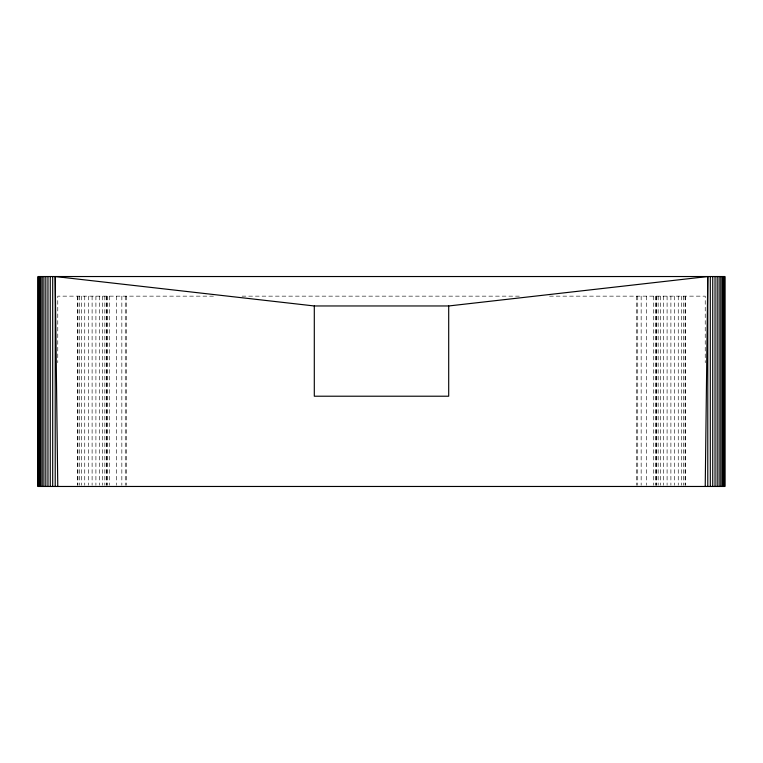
<?xml version="1.0" encoding="UTF-8"?>
<svg xmlns="http://www.w3.org/2000/svg" width="763" height="763" viewBox="0 0 763 763"><rect width="100%" height="100%" fill="white"/><g stroke="black" fill="none" stroke-linecap="round" stroke-linejoin="round"><path stroke-width="0.57" stroke-dasharray="3.81 2.86" d="M213.449 296.149L57.769 296.149L57.769 362.759M242.052 296.149L520.948 296.149M549.551 296.149L705.231 296.149L705.231 362.759M685.613 296.149L685.613 485.278M685.107 296.149L685.107 485.278M683.638 296.149L683.638 485.278M681.302 296.149L681.302 485.278M678.25 296.149L678.25 485.278M674.702 296.149L674.702 485.278M670.896 296.149L670.896 485.278M667.091 296.149L667.091 485.278M663.533 296.149L663.533 485.278M660.491 296.149L660.491 485.278M658.154 296.149L658.154 485.278M656.685 296.149L656.685 485.278M656.18 296.149L656.18 485.278M655.36 296.149L655.36 485.278M653.729 296.149L653.729 485.278M646.614 296.149L646.614 485.278M641.158 296.149L641.158 485.278M637.734 296.149L637.734 485.278M636.561 296.149L636.561 485.278M126.439 296.149L126.439 485.278M125.266 296.149L125.266 485.278M121.842 296.149L121.842 485.278M116.386 296.149L116.386 485.278M109.271 296.149L109.271 485.278M107.64 296.149L107.64 485.278M106.82 296.149L106.82 485.278M106.315 296.149L106.315 485.278M104.846 296.149L104.846 485.278M102.509 296.149L102.509 485.278M99.467 296.149L99.467 485.278M95.909 296.149L95.909 485.278M92.104 296.149L92.104 485.278M88.298 296.149L88.298 485.278M84.75 296.149L84.75 485.278M81.698 296.149L81.698 485.278M79.362 296.149L79.362 485.278M77.893 296.149L77.893 485.278M77.387 296.149L77.387 485.278"/><path stroke-width="1.14" d="M38.15 486.47L38.15 276.53L724.85 276.53L724.85 486.47L38.15 486.47L38.322 276.53L38.322 486.47M705.231 486.47L707.787 276.53L448.701 305.963L314.299 305.963L55.213 276.53L55.213 486.47M55.213 276.53L57.769 486.47M724.678 276.53L724.678 486.47M724.182 276.53L724.182 486.47M723.353 276.53L723.353 486.47M722.218 276.53L722.218 486.47M720.797 276.53L720.797 486.47M719.099 276.53L719.099 486.47M717.172 276.53L717.172 486.47M715.036 276.53L715.036 486.47M712.737 276.53L712.737 486.47M710.305 276.53L710.305 486.47M707.787 276.53L707.787 486.47M448.701 305.963L448.701 396.216L314.299 396.216L314.299 305.963M52.695 276.53L52.695 486.47M50.263 276.53L50.263 486.47M47.964 276.53L47.964 486.47M45.828 276.53L45.828 486.47M43.901 276.53L43.901 486.47M42.203 276.53L42.203 486.47M40.782 276.53L40.782 486.47M39.647 276.53L39.647 486.47M38.818 276.53L38.818 486.47"/></g></svg>
